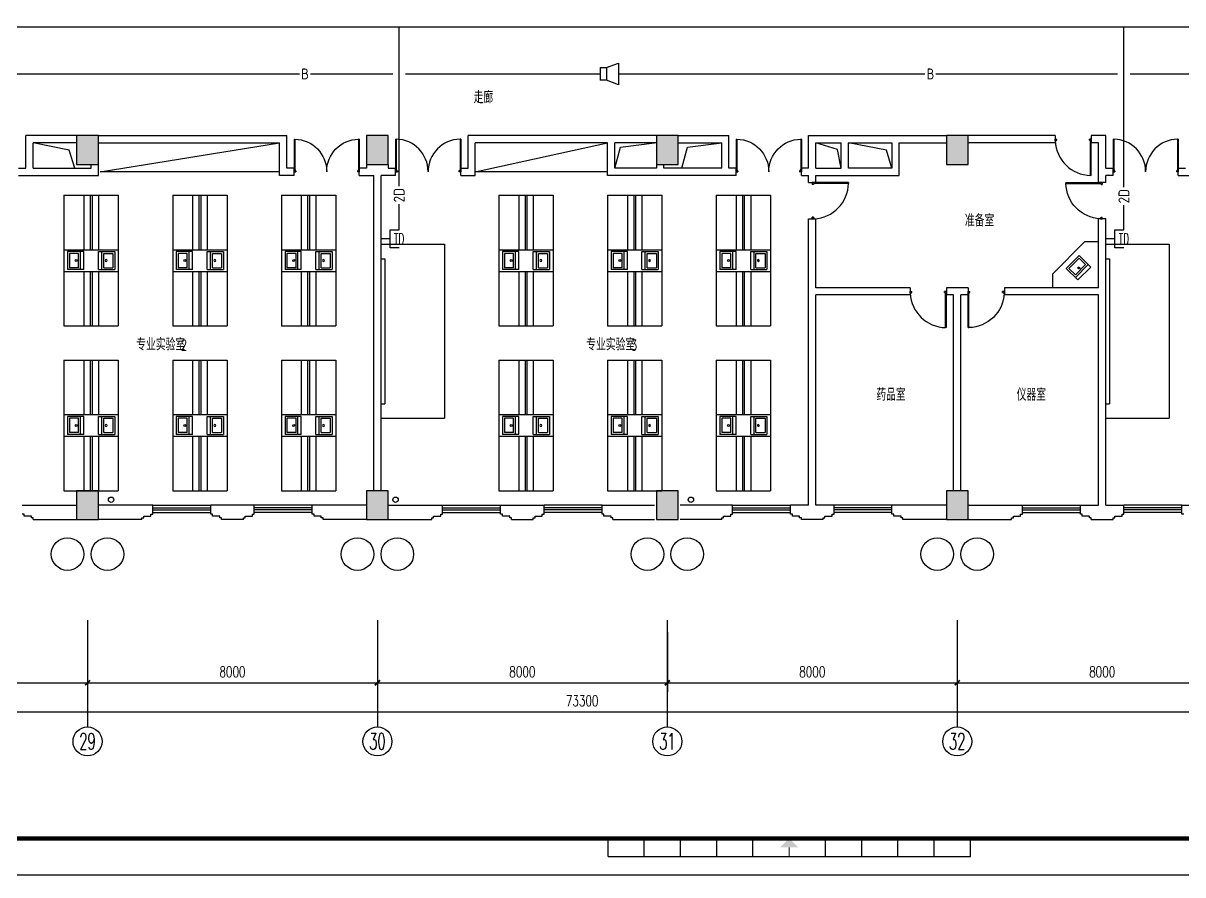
# Model space of a CAD drawing. Extents: x 190999 to 834799, y -200814 to 215286.
# Drawn here: x 586010 to 618010, y -12314 to 11186 of the extents above; entities that cross this region are included whole.
import ezdxf
from ezdxf.enums import TextEntityAlignment as Align

# ---------------------------------------------------------------- set-up
doc = ezdxf.new("R2010")
doc.units = 0
doc.header["$LTSCALE"] = 1000
doc.header["$MEASUREMENT"] = 0
for name, color, linetype in [('00-EQUIP', 3, 'Continuous'), ('00-SIG_TEXT', 7, 'Continuous'), ('00-WIRE-4', 6, 'Continuous'), ('A-墙线', 2, 'Continuous'), ('A-外包装修', 250, 'Continuous'), ('A-外窗', 145, 'Continuous'), ('A-家具', 250, 'Continuous'), ('A-门', 167, 'Continuous'), ('AXIS', 3, 'Continuous'), ('AXIS_TEXT', 7, 'Continuous'), ('COLUMN', 2, 'Continuous'), ('PUB_HATCH', 250, 'Continuous'), ('图框', 189, 'Continuous'), ('房间名称', 7, 'Continuous'), ('桥架', 1, 'Continuous'), ('洞口线', 177, 'Continuous'), ('雨水管', 3, 'Continuous')]:
    doc.layers.add(name, color=color, linetype=linetype)
doc.styles.add('-GBCBIGGBENOR', font='GBENOR.shx', dxfattribs={"bigfont": 'GBCBIG.shx'})
doc.styles.add('_COMPLEX', font='COMPLEX.shx', dxfattribs={"width": 0.5})
doc.styles.add('_TCH_AXIS', font='COMPLEX', dxfattribs={"bigfont": 'GBCBIG'})
doc.styles.add('_TCH_DIM', font='SIMPLEX', dxfattribs={"bigfont": 'GBCBIG'})
doc.styles.add('COMPLEX', font='COMPLEX')
doc.styles.add('DIM_FONT', font='SIMPLEX', dxfattribs={"width": 0.7, "bigfont": 'GBCBIG'})
doc.styles.get("Standard").update_dxf_attribs({"font": 'simhei.ttf'})
doc.styles.add('zz-1', font='arial.ttf', dxfattribs={"width": 0.8})
doc.dimstyles.new('DIMN', dxfattribs={"dimtxt": 300, "dimasz": 100, "dimexe": 250, "dimexo": 300, "dimgap": 150, "dimtad": 1, "dimdec": 0, "dimzin": 0, "dimdsep": 46, "dimtxsty": 'DIM_FONT', "dimblk": 'ARCHTICK', "dimcen": 0.09, "dimclrt": 7, "dimazin": 2, "dimtfac": 1, "dimtdec": 0, "dimtix": 1, "dimtmove": 2, "dimatfit": 3, "dimfxl": 0, "dimtolj": 1, "dimtzin": 0, "dimarcsym": 0})

# ---------------------------------------------------------------- blocks, each defined once
blk = doc.blocks.new('TJAD_TK_A0')
at = {"layer": '图框'}
for p, q in [((1517.5, -436.65), (1517.5, -431.65)), ((1527.5, -436.65), (1527.5, -431.65)), ((1537.5, -436.65), (1537.5, -431.65)), ((1547.5, -436.65), (1547.5, -431.65)), ((1557.5, -436.65), (1557.5, -431.65)), ((1577.5, -436.65), (1577.5, -431.65)), ((1587.5, -436.65), (1587.5, -431.65)), ((1597.5, -436.65), (1597.5, -431.65)), ((1607.5, -436.65), (1607.5, -431.65)), ((1617.5, -436.65), (1617.5, -431.65)), ((1517.5, -436.65), (1617.5, -436.65)), ((973, -441.7), (2162, -441.7))]:
    blk.add_line(p, q, dxfattribs=at)
at = {"layer": '图框', "const_width": 1.2}
blk.add_lwpolyline([(2152, -431.7), (2152, 389.3), (998, 389.3), (998, -431.7)], close=True, dxfattribs=at)
at = {"layer": '图框', "const_width": 0.3}
blk.add_lwpolyline([(1567.5, -434.15), (1567.5, -436.65)], dxfattribs=at)
at = {"layer": '图框'}
blk.add_solid([(1570, -434.15), (1565, -434.15), (1567.5, -431.65)], dxfattribs=at)
blk = doc.blocks.new('m1000')
at = {"layer": 'A-墙线'}
for p, q in [((0, 0), (0, 200)), ((1000, 0), (1000, 200))]:
    blk.add_line(p, q, dxfattribs=at)
at = {"layer": 'A-门'}
for p, q in [((0, 1100), (0, 100)), ((0, 1100), (20, 1100)), ((20, 1100), (20, 150)), ((0, 150), (30, 150)), ((0, 100), (50, 100)), ((30, 150), (30, 130)), ((30, 130), (50, 130)), ((50, 130), (50, 100)), ((950, 130), (950, 100)), ((970, 130), (950, 130)), ((1000, 100), (950, 100)), ((970, 150), (970, 130)), ((1000, 150), (970, 150)), ((1000, 150), (1000, 100))]:
    blk.add_line(p, q, dxfattribs=at)
blk.add_arc((0, 100), 1000, 2.866, 88.854, dxfattribs=at)
blk = doc.blocks.new('m1800')
at = {"layer": 'A-墙线'}
for p, q in [((-900, -100), (-900, 100)), ((900, -100), (900, 100))]:
    blk.add_line(p, q, dxfattribs=at)
at = {"layer": 'A-门'}
for p, q in [((-900, 900), (-900, 0)), ((-900, 900), (-880, 900)), ((-880, 900), (-880, 50)), ((880, 900), (880, 50)), ((900, 900), (880, 900)), ((900, 900), (900, 0)), ((-900, 50), (-870, 50)), ((-900, 0), (-850, 0)), ((-870, 50), (-870, 30)), ((-870, 30), (-850, 30)), ((-850, 30), (-850, 0)), ((850, 30), (850, 0)), ((870, 30), (850, 30)), ((900, 0), (850, 0)), ((870, 50), (870, 30)), ((900, 50), (870, 50))]:
    blk.add_line(p, q, dxfattribs=at)
for centre, start, end in [((-900, 0), 0, 88.7267), ((900, 0), 91.2733, 180)]:
    blk.add_arc(centre, 900, start, end, dxfattribs=at)
blk = doc.blocks.new('_ArchTick')
at = {"const_width": 0.5}
blk.add_lwpolyline([(-0.7, -0.7), (0.7, 0.7)], dxfattribs=at)
blk = doc.blocks.new('*D1096')
at = {"layer": 'AXIS', "color": 0, "lineweight": -2}
for p, q in [((611785, -5614), (611785, -7264)), ((619785, -5614), (619785, -7264)), ((611785, -7014), (619785, -7014))]:
    blk.add_line(p, q, dxfattribs=at)
at = {"layer": 'Defpoints', "color": 0}
for p in [(611785, -5314), (619785, -5314), (619785, -7014)]:
    blk.add_point(p, dxfattribs=at)
at = {"layer": 'AXIS', "color": 0, "lineweight": -2, "xscale": 100, "yscale": 100, "zscale": 100, "rotation": 180}
blk.add_blockref('_ArchTick', (611785, -7014), dxfattribs=at)
at = {"layer": 'AXIS', "color": 0, "lineweight": -2, "xscale": 100, "yscale": 100, "zscale": 100}
blk.add_blockref('_ArchTick', (619785, -7014), dxfattribs=at)
at = {"layer": 'AXIS', "color": 7, "insert": (615785, -6714), "char_height": 300, "attachment_point": 5, "style": 'DIM_FONT'}
blk.add_mtext('\\A1;8000', dxfattribs=at)
blk = doc.blocks.new('*D1097')
at = {"layer": 'AXIS', "color": 0, "lineweight": -2}
for p, q in [((603785, -5614), (603785, -7264)), ((611785, -5614), (611785, -7264)), ((603785, -7014), (611785, -7014))]:
    blk.add_line(p, q, dxfattribs=at)
at = {"layer": 'Defpoints', "color": 0}
for p in [(603785, -5314), (611785, -5314), (611785, -7014)]:
    blk.add_point(p, dxfattribs=at)
at = {"layer": 'AXIS', "color": 0, "lineweight": -2, "xscale": 100, "yscale": 100, "zscale": 100, "rotation": 180}
blk.add_blockref('_ArchTick', (603785, -7014), dxfattribs=at)
at = {"layer": 'AXIS', "color": 0, "lineweight": -2, "xscale": 100, "yscale": 100, "zscale": 100}
blk.add_blockref('_ArchTick', (611785, -7014), dxfattribs=at)
at = {"layer": 'AXIS', "color": 7, "insert": (607785, -6714), "char_height": 300, "attachment_point": 5, "style": 'DIM_FONT'}
blk.add_mtext('\\A1;8000', dxfattribs=at)
blk = doc.blocks.new('*D1098')
at = {"layer": 'AXIS', "color": 0, "lineweight": -2}
for p, q in [((595785, -5614), (595785, -7264)), ((603785, -5614), (603785, -7264)), ((595785, -7014), (603785, -7014))]:
    blk.add_line(p, q, dxfattribs=at)
at = {"layer": 'Defpoints', "color": 0}
for p in [(595785, -5314), (603785, -5314), (603785, -7014)]:
    blk.add_point(p, dxfattribs=at)
at = {"layer": 'AXIS', "color": 0, "lineweight": -2, "xscale": 100, "yscale": 100, "zscale": 100, "rotation": 180}
blk.add_blockref('_ArchTick', (595785, -7014), dxfattribs=at)
at = {"layer": 'AXIS', "color": 0, "lineweight": -2, "xscale": 100, "yscale": 100, "zscale": 100}
blk.add_blockref('_ArchTick', (603785, -7014), dxfattribs=at)
at = {"layer": 'AXIS', "color": 7, "insert": (599785, -6714), "char_height": 300, "attachment_point": 5, "style": 'DIM_FONT'}
blk.add_mtext('\\A1;8000', dxfattribs=at)
blk = doc.blocks.new('*D1099')
at = {"layer": 'AXIS', "color": 0, "lineweight": -2}
for p, q in [((587785, -5614), (587785, -7264)), ((595785, -5614), (595785, -7264)), ((587785, -7014), (595785, -7014))]:
    blk.add_line(p, q, dxfattribs=at)
at = {"layer": 'Defpoints', "color": 0}
for p in [(587785, -5314), (595785, -5314), (595785, -7014)]:
    blk.add_point(p, dxfattribs=at)
at = {"layer": 'AXIS', "color": 0, "lineweight": -2, "xscale": 100, "yscale": 100, "zscale": 100, "rotation": 180}
blk.add_blockref('_ArchTick', (587785, -7014), dxfattribs=at)
at = {"layer": 'AXIS', "color": 0, "lineweight": -2, "xscale": 100, "yscale": 100, "zscale": 100}
blk.add_blockref('_ArchTick', (595785, -7014), dxfattribs=at)
at = {"layer": 'AXIS', "color": 7, "insert": (591785, -6714), "char_height": 300, "attachment_point": 5, "style": 'DIM_FONT'}
blk.add_mtext('\\A1;8000', dxfattribs=at)
blk = doc.blocks.new('*D1100')
at = {"layer": 'AXIS', "color": 0, "lineweight": -2}
for p, q in [((579785, -5614), (579785, -7264)), ((587785, -5614), (587785, -7264)), ((579785, -7014), (587785, -7014))]:
    blk.add_line(p, q, dxfattribs=at)
at = {"layer": 'Defpoints', "color": 0}
for p in [(579785, -5314), (587785, -5314), (587785, -7014)]:
    blk.add_point(p, dxfattribs=at)
at = {"layer": 'AXIS', "color": 0, "lineweight": -2, "xscale": 100, "yscale": 100, "zscale": 100, "rotation": 180}
blk.add_blockref('_ArchTick', (579785, -7014), dxfattribs=at)
at = {"layer": 'AXIS', "color": 0, "lineweight": -2, "xscale": 100, "yscale": 100, "zscale": 100}
blk.add_blockref('_ArchTick', (587785, -7014), dxfattribs=at)
at = {"layer": 'AXIS', "color": 7, "insert": (583785, -6714), "char_height": 300, "attachment_point": 5, "style": 'DIM_FONT'}
blk.add_mtext('\\A1;8000', dxfattribs=at)
blk = doc.blocks.new('*D1104')
at = {"layer": 'AXIS', "color": 0, "lineweight": -2}
for p, q in [((564785, -5614), (564785, -8064)), ((638085, -5614), (638085, -8064)), ((564785, -7814), (638085, -7814))]:
    blk.add_line(p, q, dxfattribs=at)
at = {"layer": 'Defpoints', "color": 0}
for p in [(564785, -5314), (638085, -5314), (638085, -7814)]:
    blk.add_point(p, dxfattribs=at)
at = {"layer": 'AXIS', "color": 0, "lineweight": -2, "xscale": 100, "yscale": 100, "zscale": 100, "rotation": 180}
blk.add_blockref('_ArchTick', (564785, -7814), dxfattribs=at)
at = {"layer": 'AXIS', "color": 0, "lineweight": -2, "xscale": 100, "yscale": 100, "zscale": 100}
blk.add_blockref('_ArchTick', (638085, -7814), dxfattribs=at)
at = {"layer": 'AXIS', "color": 7, "insert": (601435, -7514), "char_height": 300, "attachment_point": 5, "style": 'DIM_FONT'}
blk.add_mtext('\\A1;73300', dxfattribs=at)
blk = doc.blocks.new('_AXISO')
blk.add_circle((0, 0), 0.5)
at = {"layer": 'AXIS_TEXT', "style": 'COMPLEX', "width": 1.041667}
blk.add_attdef('A', text='', height=0.56, dxfattribs=at).set_placement((-0.25, -0.28), (0.25, -0.28), align=Align.FIT)
blk = doc.blocks.new('$plan$00001609')
at = {"linetype": 'Continuous'}
for p, q in [((0, -251), (0, 251)), ((0, 251), (450, 251)), ((93, -251), (93, 251)), ((146, -199), (146, 199)), ((146, 199), (397, 199)), ((397, 199), (397, -199)), ((450, 251), (450, -251)), ((0, -251), (450, -251)), ((146, -199), (397, -199))]:
    blk.add_line(p, q, dxfattribs=at)
blk.add_line((238, 2), (238, 0))
blk.add_arc((212, 0), 26, 4.716, 0, dxfattribs=at)
at = {"style": 'zz-1'}
for tag in ['YSIZE', 'XSIZE']:
    blk.add_attdef(tag, (0, 0), '', height=0.5, dxfattribs=at)
blk = doc.blocks.new('_LINKPT1')
at = {"color": 0}
blk.add_line((0, 0), (0, 0), dxfattribs=at)
blk = doc.blocks.new('IO37IMB6')
for p, q in [((-0.5, 0.499), (-0.5, 0.999)), ((0.5, 0.999), (0.5, 0.499)), ((0.5, 0.499), (-0.5, 0.499)), ((0, 0.5), (0, 0))]:
    blk.add_line(p, q)
at = {"xscale": 0.002, "yscale": 0.002, "zscale": 0.002}
for p in [(0, 1.384), (-0.5, 0.499), (0, 0), (0.5, 0.499)]:
    blk.add_blockref('_LINKPT1', p, dxfattribs=at)
at = {"style": '_COMPLEX', "width": 0.6, "flags": 8}
blk.add_attdef('$TEXT$', text='', height=0.6, dxfattribs=at).set_placement((0, 1), align=Align.MIDDLE_CENTER)
at = {"flags": 9}
blk.add_attdef('A', (0, 0), '', height=0.00002, dxfattribs=at)
blk = doc.blocks.new('OS28WV87')
for p, q in [((0, 0.35), (0, -0.35)), ((0, 0.35), (0.35, 0.35)), ((0.35, 0.35), (1, 0.6)), ((0.35, 0.35), (0.35, -0.35)), ((1, 0.6), (1, -0.6)), ((0.35, -0.35), (0, -0.35)), ((1, -0.6), (0.35, -0.35))]:
    blk.add_line(p, q)
at = {"xscale": 0.002, "yscale": 0.002, "zscale": 0.002}
for p in [(0, 0), (0.175, 0.35), (1, 0), (0.175, -0.35)]:
    blk.add_blockref('_LINKPT1', p, dxfattribs=at)
at = {"flags": 9}
blk.add_attdef('A', (0, 0), '', height=0.00002, dxfattribs=at)

msp = doc.modelspace()

# ---------------------------------------------------------------- hatches: boundary and pattern name
at = {"layer": 'PUB_HATCH'}
for points in [[(587484.6, 7286.5), (588084.6, 7286.5), (588084.6, 8086.5), (587484.6, 8086.5)], [(595484.6, 7286.5), (596084.6, 7286.5), (596084.6, 8086.5), (595484.6, 8086.5)], [(603484.6, 7286.5), (604084.6, 7286.5), (604084.6, 8086.5), (603484.6, 8086.5)], [(611484.6, 7286.5), (612084.6, 7286.5), (612084.6, 8086.5), (611484.6, 8086.5)], [(587484.6, -2513.5), (588084.6, -2513.5), (588084.6, -1713.5), (587484.6, -1713.5)], [(595484.6, -2513.5), (596084.6, -2513.5), (596084.6, -1713.5), (595484.6, -1713.5)], [(603484.6, -2513.5), (604084.6, -2513.5), (604084.6, -1713.5), (603484.6, -1713.5)], [(611484.6, -2513.5), (612084.6, -2513.5), (612084.6, -1713.5), (611484.6, -1713.5)]]:
    msp.add_hatch(color=256, dxfattribs=at).paths.add_polyline_path(points)

# ---------------------------------------------------------------- linework, layer by layer
at = {"layer": '00-WIRE-4'}
for p, q in [((596384.1, 6691.8), (596384.1, 11086.5)), ((616384.1, 6662.8), (616384.1, 11086.5)), ((585134.6, 9786.5), (593635.5, 9786.5)), ((593940.5, 9786.5), (596209.1, 9786.5)), ((596559.1, 9786.5), (601934.6, 9786.5)), ((602434.6, 9786.5), (610893.7, 9786.5)), ((611198.7, 9786.5), (616209.1, 9786.5)), ((616559.1, 9786.5), (619234.6, 9786.5)), ((596384.1, 5486.5), (596384.1, 6191.2)), ((616384.1, 5486.5), (616384.1, 6162.2))]:
    msp.add_line(p, q, dxfattribs=at)
at = {"layer": 'A-墙线'}
for p, q in [((586084.6, 7186.5), (586084.6, 8086.5)), ((587484.6, 8086.5), (586084.6, 8086.5)), ((588084.6, 8086.5), (593284.6, 8086.5)), ((593284.6, 7186.5), (593284.6, 8086.5)), ((603484.6, 8086.5), (598284.6, 8086.5)), ((598284.6, 7186.5), (598284.6, 8086.5)), ((604084.6, 8086.5), (605484.6, 8086.5)), ((605484.6, 7186.5), (605484.6, 8086.5)), ((607684.6, 7186.5), (607684.6, 8086.5)), ((607684.6, 8086.5), (611484.6, 8086.5)), ((614484.6, 8086.5), (612084.6, 8086.5)), ((615884.6, 8086.5), (615484.6, 8086.5)), ((615884.6, 7186.5), (615884.6, 8086.5)), ((586284.6, 7186.5), (586284.6, 7886.5)), ((587484.6, 7886.5), (586284.6, 7886.5)), ((588084.6, 7886.5), (593084.6, 7886.5)), ((593084.6, 6986.5), (593084.6, 7886.5)), ((602134.6, 7886.5), (598484.6, 7886.5)), ((598484.6, 6986.5), (598484.6, 7886.5)), ((603484.6, 7886.5), (602334.6, 7886.5)), ((604084.6, 7886.5), (605284.6, 7886.5)), ((605284.6, 7186.5), (605284.6, 7886.5)), ((607884.6, 7186.5), (607884.6, 7886.5)), ((607884.6, 7886.5), (608584.6, 7886.5)), ((608784.6, 7886.5), (609984.6, 7886.5)), ((610184.6, 7886.5), (611484.6, 7886.5)), ((614484.6, 7886.5), (612084.6, 7886.5)), ((615684.6, 7886.5), (615484.6, 7886.5)), ((615684.6, 6786.5), (615684.6, 7886.5)), ((585884.6, 7186.5), (586084.6, 7186.5)), ((586284.6, 7186.5), (587884.6, 7186.5)), ((587884.6, 7186.5), (587884.6, 7286.5)), ((588084.6, 6986.5), (588084.6, 7286.5)), ((593484.6, 7186.5), (593284.6, 7186.5)), ((595484.6, 7186.5), (595284.6, 7186.5)), ((595484.6, 7286.5), (595484.6, 7186.5)), ((596084.6, 7286.5), (596084.6, 7186.5)), ((596084.6, 7186.5), (596284.6, 7186.5)), ((598084.6, 7186.5), (598284.6, 7186.5)), ((603684.6, 7186.5), (603684.6, 7286.5)), ((605284.6, 7186.5), (603684.6, 7186.5)), ((605684.6, 7186.5), (605484.6, 7186.5)), ((607684.6, 7186.5), (607484.6, 7186.5)), ((615884.6, 7186.5), (616084.6, 7186.5)), ((617884.6, 7186.5), (618084.6, 7186.5)), ((585884.6, 6986.5), (588084.6, 6986.5)), ((593484.6, 6986.5), (593084.6, 6986.5)), ((595284.6, 6986.5), (595684.6, 6986.5)), ((595684.6, -1713.5), (595684.6, 6986.5)), ((595884.6, -1713.5), (595884.6, 6986.5)), ((596284.6, 6986.5), (595884.6, 6986.5)), ((598084.6, 6986.5), (598484.6, 6986.5)), ((607484.6, 6986.5), (607684.6, 6986.5)), ((607684.6, 6786.5), (607684.6, 6986.5)), ((607884.6, 6786.5), (607884.6, 6986.5)), ((615884.6, 6786.5), (615884.6, 6986.5)), ((616084.6, 6986.5), (615884.6, 6986.5)), ((607684.6, -2113.5), (607684.6, 5786.5)), ((607884.6, 3886.5), (607884.6, 5786.5)), ((615684.6, 3886.5), (615684.6, 5786.5)), ((615884.6, -2113.5), (615884.6, 5786.5)), ((610484.6, 3886.5), (607884.6, 3886.5)), ((612084.6, 3886.5), (611484.6, 3886.5)), ((615684.6, 3886.5), (613084.6, 3886.5)), ((607884.6, -2113.5), (607884.6, 3686.5)), ((610484.6, 3686.5), (607884.6, 3686.5)), ((611684.6, 3686.5), (611484.6, 3686.5)), ((611684.6, -1713.5), (611684.6, 3686.5)), ((612084.6, 3686.5), (611884.6, 3686.5)), ((611884.6, -1713.5), (611884.6, 3686.5)), ((615684.6, 3686.5), (613084.6, 3686.5)), ((615684.6, -2113.5), (615684.6, 3686.5)), ((585984.6, -2113.5), (587484.6, -2113.5)), ((589584.6, -2113.5), (588084.6, -2113.5)), ((589584.6, -2363.5), (589584.6, -2113.5)), ((592384.6, -2113.5), (591184.6, -2113.5)), ((591184.6, -2363.5), (591184.6, -2113.5)), ((592384.6, -2363.5), (592384.6, -2113.5)), ((595484.6, -2113.5), (593984.6, -2113.5)), ((593984.6, -2363.5), (593984.6, -2113.5)), ((596084.6, -2113.5), (597584.6, -2113.5)), ((597584.6, -2363.5), (597584.6, -2113.5)), ((599184.6, -2113.5), (600384.6, -2113.5)), ((599184.6, -2363.5), (599184.6, -2113.5)), ((600384.6, -2363.5), (600384.6, -2113.5)), ((601984.6, -2113.5), (603434.6, -2113.5)), ((601984.6, -2363.5), (601984.6, -2113.5)), ((605584.6, -2113.5), (604134.6, -2113.5)), ((605584.6, -2363.5), (605584.6, -2113.5)), ((607684.6, -2113.5), (607184.6, -2113.5)), ((607184.6, -2363.5), (607184.6, -2113.5)), ((608384.6, -2113.5), (607884.6, -2113.5)), ((608384.6, -2363.5), (608384.6, -2113.5)), ((611484.6, -2113.5), (609984.6, -2113.5)), ((609984.6, -2363.5), (609984.6, -2113.5)), ((612084.6, -2113.5), (613584.6, -2113.5)), ((613584.6, -2363.5), (613584.6, -2113.5)), ((615184.6, -2113.5), (615684.6, -2113.5)), ((615184.6, -2363.5), (615184.6, -2113.5)), ((615884.6, -2113.5), (616384.6, -2113.5)), ((616384.6, -2363.5), (616384.6, -2113.5)), ((617984.6, -2113.5), (619484.6, -2113.5)), ((617984.6, -2363.5), (617984.6, -2113.5)), ((586034.6, -2363.5), (585984.6, -2363.5)), ((586034.6, -2413.5), (586034.6, -2363.5)), ((586234.6, -2413.5), (586034.6, -2413.5)), ((586234.6, -2463.5), (586234.6, -2413.5)), ((586284.6, -2463.5), (586234.6, -2463.5)), ((586284.6, -2513.5), (586284.6, -2463.5)), ((586284.6, -2513.5), (587484.6, -2513.5)), ((589284.6, -2513.5), (588084.6, -2513.5)), ((589284.6, -2513.5), (589284.6, -2463.5)), ((589284.6, -2463.5), (589334.6, -2463.5)), ((589334.6, -2463.5), (589334.6, -2413.5)), ((589334.6, -2413.5), (589534.6, -2413.5)), ((589534.6, -2363.5), (589584.6, -2363.5)), ((589534.6, -2413.5), (589534.6, -2363.5)), ((591234.6, -2363.5), (591184.6, -2363.5)), ((591234.6, -2413.5), (591234.6, -2363.5)), ((591434.6, -2413.5), (591234.6, -2413.5)), ((591434.6, -2463.5), (591434.6, -2413.5)), ((591484.6, -2463.5), (591434.6, -2463.5)), ((591484.6, -2513.5), (591484.6, -2463.5)), ((592084.6, -2513.5), (591484.6, -2513.5)), ((592084.6, -2513.5), (592084.6, -2463.5)), ((592084.6, -2463.5), (592134.6, -2463.5)), ((592134.6, -2463.5), (592134.6, -2413.5)), ((592134.6, -2413.5), (592334.6, -2413.5)), ((592334.6, -2363.5), (592384.6, -2363.5)), ((592334.6, -2413.5), (592334.6, -2363.5)), ((594034.6, -2363.5), (593984.6, -2363.5)), ((594034.6, -2413.5), (594034.6, -2363.5)), ((594234.6, -2413.5), (594034.6, -2413.5)), ((594234.6, -2463.5), (594234.6, -2413.5)), ((594284.6, -2463.5), (594234.6, -2463.5)), ((594284.6, -2513.5), (594284.6, -2463.5)), ((595484.6, -2513.5), (594284.6, -2513.5)), ((596084.6, -2513.5), (597284.6, -2513.5)), ((597284.6, -2513.5), (597284.6, -2463.5)), ((597284.6, -2463.5), (597334.6, -2463.5)), ((597334.6, -2463.5), (597334.6, -2413.5)), ((597334.6, -2413.5), (597534.6, -2413.5)), ((597534.6, -2363.5), (597584.6, -2363.5)), ((597534.6, -2413.5), (597534.6, -2363.5)), ((599234.6, -2363.5), (599184.6, -2363.5)), ((599234.6, -2413.5), (599234.6, -2363.5)), ((599434.6, -2413.5), (599234.6, -2413.5)), ((599434.6, -2463.5), (599434.6, -2413.5)), ((599484.6, -2463.5), (599434.6, -2463.5)), ((599484.6, -2513.5), (599484.6, -2463.5)), ((599484.6, -2513.5), (600084.6, -2513.5)), ((600084.6, -2513.5), (600084.6, -2463.5)), ((600084.6, -2463.5), (600134.6, -2463.5)), ((600134.6, -2463.5), (600134.6, -2413.5)), ((600134.6, -2413.5), (600334.6, -2413.5)), ((600334.6, -2363.5), (600384.6, -2363.5)), ((600334.6, -2413.5), (600334.6, -2363.5)), ((602034.6, -2363.5), (601984.6, -2363.5)), ((602034.6, -2413.5), (602034.6, -2363.5)), ((602234.6, -2413.5), (602034.6, -2413.5)), ((602234.6, -2463.5), (602234.6, -2413.5)), ((602284.6, -2463.5), (602234.6, -2463.5)), ((602284.6, -2513.5), (602284.6, -2463.5)), ((602284.6, -2513.5), (603434.6, -2513.5)), ((605284.6, -2513.5), (604134.6, -2513.5)), ((605284.6, -2513.5), (605284.6, -2463.5)), ((605284.6, -2463.5), (605334.6, -2463.5)), ((605334.6, -2463.5), (605334.6, -2413.5)), ((605334.6, -2413.5), (605534.6, -2413.5)), ((605534.6, -2363.5), (605584.6, -2363.5)), ((605534.6, -2413.5), (605534.6, -2363.5)), ((607234.6, -2363.5), (607184.6, -2363.5)), ((607234.6, -2413.5), (607234.6, -2363.5)), ((607434.6, -2413.5), (607234.6, -2413.5)), ((607434.6, -2463.5), (607434.6, -2413.5)), ((607484.6, -2463.5), (607434.6, -2463.5)), ((607484.6, -2513.5), (607484.6, -2463.5)), ((608084.6, -2513.5), (607484.6, -2513.5)), ((608084.6, -2513.5), (608084.6, -2463.5)), ((608084.6, -2463.5), (608134.6, -2463.5)), ((608134.6, -2463.5), (608134.6, -2413.5)), ((608134.6, -2413.5), (608334.6, -2413.5)), ((608334.6, -2363.5), (608384.6, -2363.5)), ((608334.6, -2413.5), (608334.6, -2363.5)), ((610034.6, -2363.5), (609984.6, -2363.5)), ((610034.6, -2413.5), (610034.6, -2363.5)), ((610234.6, -2413.5), (610034.6, -2413.5)), ((610234.6, -2463.5), (610234.6, -2413.5)), ((610284.6, -2463.5), (610234.6, -2463.5)), ((610284.6, -2513.5), (610284.6, -2463.5)), ((611484.6, -2513.5), (610284.6, -2513.5)), ((612084.6, -2513.5), (613284.6, -2513.5)), ((613284.6, -2513.5), (613284.6, -2463.5)), ((613284.6, -2463.5), (613334.6, -2463.5)), ((613334.6, -2463.5), (613334.6, -2413.5)), ((613334.6, -2413.5), (613534.6, -2413.5)), ((613534.6, -2363.5), (613584.6, -2363.5)), ((613534.6, -2413.5), (613534.6, -2363.5)), ((615234.6, -2363.5), (615184.6, -2363.5)), ((615234.6, -2413.5), (615234.6, -2363.5)), ((615434.6, -2413.5), (615234.6, -2413.5)), ((615434.6, -2463.5), (615434.6, -2413.5)), ((615484.6, -2463.5), (615434.6, -2463.5)), ((615484.6, -2513.5), (615484.6, -2463.5)), ((615484.6, -2513.5), (616084.6, -2513.5)), ((616084.6, -2513.5), (616084.6, -2463.5)), ((616084.6, -2463.5), (616134.6, -2463.5)), ((616134.6, -2463.5), (616134.6, -2413.5)), ((616134.6, -2413.5), (616334.6, -2413.5)), ((616334.6, -2363.5), (616384.6, -2363.5)), ((616334.6, -2413.5), (616334.6, -2363.5)), ((618034.6, -2363.5), (617984.6, -2363.5))]:
    msp.add_line(p, q, dxfattribs=at)
for points in [[(605684.6, 6986.5), (602134.6, 6986.5), (602134.6, 7886.5)], [(603484.6, 7286.5), (603484.6, 7186.5), (602334.6, 7186.5), (602334.6, 7886.5)], [(607884.6, 7186.5), (608584.6, 7186.5), (608584.6, 7886.5)], [(607884.6, 6986.5), (610184.6, 6986.5), (610184.6, 7886.5)], [(609984.6, 7886.5), (609984.6, 7186.5), (608784.6, 7186.5), (608784.6, 7886.5)], [(617884.6, 6986.5), (621934.6, 6986.5), (621934.6, 7886.5)]]:
    msp.add_lwpolyline(points, dxfattribs=at)
at = {"layer": 'A-外包装修'}
for centre in [(587234.6, -3463.5), (588334.6, -3463.5), (595234.6, -3463.5), (596334.6, -3463.5), (603234.6, -3463.5), (604334.6, -3463.5), (611234.6, -3463.5), (612334.6, -3463.5)]:
    msp.add_circle(centre, 450, dxfattribs=at)
at = {"layer": 'A-外窗'}
for p, q in [((589584.6, -2113.5), (591184.6, -2113.5)), ((589584.6, -2183.5), (591184.6, -2183.5)), ((593984.6, -2113.5), (592384.6, -2113.5)), ((593984.6, -2183.5), (592384.6, -2183.5)), ((597584.6, -2113.5), (599184.6, -2113.5)), ((597584.6, -2183.5), (599184.6, -2183.5)), ((601984.6, -2113.5), (600384.6, -2113.5)), ((601984.6, -2183.5), (600384.6, -2183.5)), ((605584.6, -2113.5), (607184.6, -2113.5)), ((605584.6, -2183.5), (607184.6, -2183.5)), ((609984.6, -2113.5), (608384.6, -2113.5)), ((609984.6, -2183.5), (608384.6, -2183.5)), ((613584.6, -2113.5), (615184.6, -2113.5)), ((613584.6, -2183.5), (615184.6, -2183.5)), ((617984.6, -2113.5), (616384.6, -2113.5)), ((617984.6, -2183.5), (616384.6, -2183.5)), ((589584.6, -2243.5), (591184.6, -2243.5)), ((589584.6, -2313.5), (591184.6, -2313.5)), ((593984.6, -2243.5), (592384.6, -2243.5)), ((593984.6, -2313.5), (592384.6, -2313.5)), ((597584.6, -2243.5), (599184.6, -2243.5)), ((597584.6, -2313.5), (599184.6, -2313.5)), ((601984.6, -2243.5), (600384.6, -2243.5)), ((601984.6, -2313.5), (600384.6, -2313.5)), ((605584.6, -2243.5), (607184.6, -2243.5)), ((605584.6, -2313.5), (607184.6, -2313.5)), ((609984.6, -2243.5), (608384.6, -2243.5)), ((609984.6, -2313.5), (608384.6, -2313.5)), ((613584.6, -2243.5), (615184.6, -2243.5)), ((613584.6, -2313.5), (615184.6, -2313.5)), ((617984.6, -2243.5), (616384.6, -2243.5)), ((617984.6, -2313.5), (616384.6, -2313.5))]:
    msp.add_line(p, q, dxfattribs=at)
at = {"layer": 'A-家具'}
for p, q in [((588134.6, 7086.5), (593084.6, 7886.5)), ((598484.6, 7086.5), (602134.6, 7886.5)), ((593084.6, 7086.5), (588134.6, 7086.5)), ((602134.6, 7086.5), (598484.6, 7086.5)), ((587134.6, 6436.5), (587134.6, 2836.5)), ((587134.6, 6436.5), (588634.6, 6436.5)), ((587684.6, 6436.5), (587684.6, 4936.5)), ((587859.6, 6436.5), (587859.6, 4936.5)), ((587909.6, 6436.5), (587909.6, 4936.5)), ((588084.6, 6436.5), (588084.6, 4936.5)), ((588634.6, 6436.5), (588634.6, 2836.5)), ((590134.6, 6436.5), (590134.6, 2836.5)), ((590134.6, 6436.5), (591634.6, 6436.5)), ((590684.6, 6436.5), (590684.6, 4936.5)), ((590859.6, 6436.5), (590859.6, 4936.5)), ((590909.6, 6436.5), (590909.6, 4936.5)), ((591084.6, 6436.5), (591084.6, 4936.5)), ((591634.6, 6436.5), (591634.6, 2836.5)), ((593134.6, 6436.5), (593134.6, 2836.5)), ((593134.6, 6436.5), (594634.6, 6436.5)), ((593684.6, 6436.5), (593684.6, 4936.5)), ((593859.6, 6436.5), (593859.6, 4936.5)), ((593909.6, 6436.5), (593909.6, 4936.5)), ((594084.6, 6436.5), (594084.6, 4936.5)), ((594634.6, 6436.5), (594634.6, 2836.5)), ((599134.6, 6436.5), (599134.6, 2836.5)), ((599134.6, 6436.5), (600634.6, 6436.5)), ((599684.6, 6436.5), (599684.6, 4936.5)), ((599859.6, 6436.5), (599859.6, 4936.5)), ((599909.6, 6436.5), (599909.6, 4936.5)), ((600084.6, 6436.5), (600084.6, 4936.5)), ((600634.6, 6436.5), (600634.6, 2836.5)), ((602134.6, 6436.5), (602134.6, 2836.5)), ((602134.6, 6436.5), (603634.6, 6436.5)), ((602684.6, 6436.5), (602684.6, 4936.5)), ((602859.6, 6436.5), (602859.6, 4936.5)), ((602909.6, 6436.5), (602909.6, 4936.5)), ((603084.6, 6436.5), (603084.6, 4936.5)), ((603634.6, 6436.5), (603634.6, 2836.5)), ((605134.6, 6436.5), (605134.6, 2836.5)), ((605134.6, 6436.5), (606634.6, 6436.5)), ((605684.6, 6436.5), (605684.6, 4936.5)), ((605859.6, 6436.5), (605859.6, 4936.5)), ((605909.6, 6436.5), (605909.6, 4936.5)), ((606084.6, 6436.5), (606084.6, 4936.5)), ((606634.6, 6436.5), (606634.6, 2836.5)), ((614409.6, 4261.5), (615309.6, 5161.5)), ((615309.6, 5161.5), (615684.6, 5161.5)), ((587134.6, 4936.5), (588634.6, 4936.5)), ((590134.6, 4936.5), (591634.6, 4936.5)), ((593134.6, 4936.5), (594634.6, 4936.5)), ((595884.6, 5086.5), (597634.6, 5086.5)), ((597634.6, 5086.5), (597634.6, 286.5)), ((599134.6, 4936.5), (600634.6, 4936.5)), ((602134.6, 4936.5), (603634.6, 4936.5)), ((605134.6, 4936.5), (606634.6, 4936.5)), ((615884.6, 5086.5), (617634.6, 5086.5)), ((617634.6, 5086.5), (617634.6, 286.5)), ((595884.6, 4686.5), (595984.6, 4686.5)), ((595984.6, 4686.5), (595984.6, 686.5)), ((615884.6, 4686.5), (615984.6, 4686.5)), ((615984.6, 4686.5), (615984.6, 686.5)), ((587134.6, 4336.5), (588634.6, 4336.5)), ((587684.6, 4336.5), (587684.6, 2836.5)), ((587859.6, 4336.5), (587859.6, 2836.5)), ((587909.6, 4336.5), (587909.6, 2836.5)), ((588084.6, 4336.5), (588084.6, 2836.5)), ((590134.6, 4336.5), (591634.6, 4336.5)), ((590684.6, 4336.5), (590684.6, 2836.5)), ((590859.6, 4336.5), (590859.6, 2836.5)), ((590909.6, 4336.5), (590909.6, 2836.5)), ((591084.6, 4336.5), (591084.6, 2836.5)), ((593134.6, 4336.5), (594634.6, 4336.5)), ((593684.6, 4336.5), (593684.6, 2836.5)), ((593859.6, 4336.5), (593859.6, 2836.5)), ((593909.6, 4336.5), (593909.6, 2836.5)), ((594084.6, 4336.5), (594084.6, 2836.5)), ((599134.6, 4336.5), (600634.6, 4336.5)), ((599684.6, 4336.5), (599684.6, 2836.5)), ((599859.6, 4336.5), (599859.6, 2836.5)), ((599909.6, 4336.5), (599909.6, 2836.5)), ((600084.6, 4336.5), (600084.6, 2836.5)), ((602134.6, 4336.5), (603634.6, 4336.5)), ((602684.6, 4336.5), (602684.6, 2836.5)), ((602859.6, 4336.5), (602859.6, 2836.5)), ((602909.6, 4336.5), (602909.6, 2836.5)), ((603084.6, 4336.5), (603084.6, 2836.5)), ((605134.6, 4336.5), (606634.6, 4336.5)), ((605684.6, 4336.5), (605684.6, 2836.5)), ((605859.6, 4336.5), (605859.6, 2836.5)), ((605909.6, 4336.5), (605909.6, 2836.5)), ((606084.6, 4336.5), (606084.6, 2836.5)), ((614409.6, 4261.5), (614409.6, 3886.5)), ((587134.6, 2836.5), (588634.6, 2836.5)), ((590134.6, 2836.5), (591634.6, 2836.5)), ((593134.6, 2836.5), (594634.6, 2836.5)), ((599134.6, 2836.5), (600634.6, 2836.5)), ((602134.6, 2836.5), (603634.6, 2836.5)), ((605134.6, 2836.5), (606634.6, 2836.5)), ((587134.6, 1886.5), (587134.6, -1713.5)), ((587134.6, 1886.5), (588634.6, 1886.5)), ((587684.6, 1886.5), (587684.6, 386.5)), ((587859.6, 1886.5), (587859.6, 386.5)), ((587909.6, 1886.5), (587909.6, 386.5)), ((588084.6, 1886.5), (588084.6, 386.5)), ((588634.6, 1886.5), (588634.6, -1713.5)), ((590134.6, 1886.5), (590134.6, -1713.5)), ((590134.6, 1886.5), (591634.6, 1886.5)), ((590684.6, 1886.5), (590684.6, 386.5)), ((590859.6, 1886.5), (590859.6, 386.5)), ((590909.6, 1886.5), (590909.6, 386.5)), ((591084.6, 1886.5), (591084.6, 386.5)), ((591634.6, 1886.5), (591634.6, -1713.5)), ((593134.6, 1886.5), (593134.6, -1713.5)), ((593134.6, 1886.5), (594634.6, 1886.5)), ((593684.6, 1886.5), (593684.6, 386.5)), ((593859.6, 1886.5), (593859.6, 386.5)), ((593909.6, 1886.5), (593909.6, 386.5)), ((594084.6, 1886.5), (594084.6, 386.5)), ((594634.6, 1886.5), (594634.6, -1713.5)), ((599134.6, 1886.5), (599134.6, -1713.5)), ((599134.6, 1886.5), (600634.6, 1886.5)), ((599684.6, 1886.5), (599684.6, 386.5)), ((599859.6, 1886.5), (599859.6, 386.5)), ((599909.6, 1886.5), (599909.6, 386.5)), ((600084.6, 1886.5), (600084.6, 386.5)), ((600634.6, 1886.5), (600634.6, -1713.5)), ((602134.6, 1886.5), (602134.6, -1713.5)), ((602134.6, 1886.5), (603634.6, 1886.5)), ((602684.6, 1886.5), (602684.6, 386.5)), ((602859.6, 1886.5), (602859.6, 386.5)), ((602909.6, 1886.5), (602909.6, 386.5)), ((603084.6, 1886.5), (603084.6, 386.5)), ((603634.6, 1886.5), (603634.6, -1713.5)), ((605134.6, 1886.5), (605134.6, -1713.5)), ((605134.6, 1886.5), (606634.6, 1886.5)), ((605684.6, 1886.5), (605684.6, 386.5)), ((605859.6, 1886.5), (605859.6, 386.5)), ((605909.6, 1886.5), (605909.6, 386.5)), ((606084.6, 1886.5), (606084.6, 386.5)), ((606634.6, 1886.5), (606634.6, -1713.5)), ((595884.6, 686.5), (595984.6, 686.5)), ((615884.6, 686.5), (615984.6, 686.5)), ((587134.6, 386.5), (588634.6, 386.5)), ((590134.6, 386.5), (591634.6, 386.5)), ((593134.6, 386.5), (594634.6, 386.5)), ((599134.6, 386.5), (600634.6, 386.5)), ((602134.6, 386.5), (603634.6, 386.5)), ((605134.6, 386.5), (606634.6, 386.5)), ((595884.6, 286.5), (597634.6, 286.5)), ((615884.6, 286.5), (617634.6, 286.5)), ((587134.6, -213.5), (588634.6, -213.5)), ((587684.6, -213.5), (587684.6, -1713.5)), ((587859.6, -213.5), (587859.6, -1713.5)), ((587909.6, -213.5), (587909.6, -1713.5)), ((588084.6, -213.5), (588084.6, -1713.5)), ((590134.6, -213.5), (591634.6, -213.5)), ((590684.6, -213.5), (590684.6, -1713.5)), ((590859.6, -213.5), (590859.6, -1713.5)), ((590909.6, -213.5), (590909.6, -1713.5)), ((591084.6, -213.5), (591084.6, -1713.5)), ((593134.6, -213.5), (594634.6, -213.5)), ((593684.6, -213.5), (593684.6, -1713.5)), ((593859.6, -213.5), (593859.6, -1713.5)), ((593909.6, -213.5), (593909.6, -1713.5)), ((594084.6, -213.5), (594084.6, -1713.5)), ((599134.6, -213.5), (600634.6, -213.5)), ((599684.6, -213.5), (599684.6, -1713.5)), ((599859.6, -213.5), (599859.6, -1713.5)), ((599909.6, -213.5), (599909.6, -1713.5)), ((600084.6, -213.5), (600084.6, -1713.5)), ((602134.6, -213.5), (603634.6, -213.5)), ((602684.6, -213.5), (602684.6, -1713.5)), ((602859.6, -213.5), (602859.6, -1713.5)), ((602909.6, -213.5), (602909.6, -1713.5)), ((603084.6, -213.5), (603084.6, -1713.5)), ((605134.6, -213.5), (606634.6, -213.5)), ((605684.6, -213.5), (605684.6, -1713.5)), ((605859.6, -213.5), (605859.6, -1713.5)), ((605909.6, -213.5), (605909.6, -1713.5)), ((606084.6, -213.5), (606084.6, -1713.5)), ((587134.6, -1713.5), (588634.6, -1713.5)), ((590134.6, -1713.5), (591634.6, -1713.5)), ((593134.6, -1713.5), (594634.6, -1713.5)), ((599134.6, -1713.5), (600634.6, -1713.5)), ((602134.6, -1713.5), (603634.6, -1713.5)), ((605134.6, -1713.5), (606634.6, -1713.5))]:
    msp.add_line(p, q, dxfattribs=at)
at = {"layer": 'AXIS'}
for p, q in [((587784.6, -5283.5), (587784.6, -8232.6)), ((595784.6, -5283.5), (595784.6, -8232.6)), ((603784.6, -5283.5), (603784.6, -8232.6)), ((611784.6, -5283.5), (611784.6, -8232.6))]:
    msp.add_line(p, q, dxfattribs=at)
at = {"layer": 'COLUMN'}
for p, q in [((588084.6, 8086.5), (587484.6, 8086.5)), ((587484.6, 8086.5), (587484.6, 7286.5)), ((588084.6, 7286.5), (588084.6, 8086.5)), ((596084.6, 8086.5), (595484.6, 8086.5)), ((595484.6, 8086.5), (595484.6, 7286.5)), ((596084.6, 7286.5), (596084.6, 8086.5)), ((604084.6, 8086.5), (603484.6, 8086.5)), ((603484.6, 8086.5), (603484.6, 7286.5)), ((604084.6, 7286.5), (604084.6, 8086.5)), ((612084.6, 8086.5), (611484.6, 8086.5)), ((611484.6, 8086.5), (611484.6, 7286.5)), ((612084.6, 7286.5), (612084.6, 8086.5)), ((587484.6, 7286.5), (588084.6, 7286.5)), ((595484.6, 7286.5), (596084.6, 7286.5)), ((603484.6, 7286.5), (604084.6, 7286.5)), ((611484.6, 7286.5), (612084.6, 7286.5)), ((588084.6, -1713.5), (587484.6, -1713.5)), ((587484.6, -1713.5), (587484.6, -2513.5)), ((588084.6, -2513.5), (588084.6, -1713.5)), ((596084.6, -1713.5), (595484.6, -1713.5)), ((595484.6, -1713.5), (595484.6, -2513.5)), ((596084.6, -2513.5), (596084.6, -1713.5)), ((604084.6, -1713.5), (603484.6, -1713.5)), ((603484.6, -1713.5), (603484.6, -2513.5)), ((604084.6, -2513.5), (604084.6, -1713.5)), ((612084.6, -1713.5), (611484.6, -1713.5)), ((611484.6, -1713.5), (611484.6, -2513.5)), ((612084.6, -2513.5), (612084.6, -1713.5)), ((587484.6, -2513.5), (588084.6, -2513.5)), ((595484.6, -2513.5), (596084.6, -2513.5)), ((603484.6, -2513.5), (604084.6, -2513.5)), ((611484.6, -2513.5), (612084.6, -2513.5))]:
    msp.add_line(p, q, dxfattribs=at)
at = {"layer": '桥架'}
msp.add_line((564784.6, 11086.5), (637484.6, 11086.5), dxfattribs=at)
at = {"layer": '洞口线', "ltscale": 2}
for points in [[(587434.6, 7186.5), (587280.5, 7684.8), (586284.6, 7886.5)], [(602334.6, 7186.5), (602492.9, 7761.4), (603434.6, 7886.5)], [(604184.6, 7186.5), (604342.9, 7761.4), (605284.6, 7886.5)], [(608584.6, 7186.5), (608481.8, 7699.3), (607884.6, 7886.5)], [(609984.6, 7186.5), (609830.5, 7684.8), (608784.6, 7886.2)]]:
    msp.add_lwpolyline(points, dxfattribs=at)
at = {"layer": '雨水管'}
for centre in [(588434.6, -1963.5), (596284.6, -1963.5), (604434.6, -1963.5)]:
    msp.add_circle(centre, 75, dxfattribs=at)

# ---------------------------------------------------------------- block references
at = {"layer": '00-EQUIP', "xscale": 500, "yscale": 500, "zscale": 500}
msp.add_blockref('OS28WV87', (601934.6, 9786.5), dxfattribs=at)
at = {"layer": '00-EQUIP'}
ref = msp.add_blockref('IO37IMB6', (595884.6, 5236.5), dxfattribs=dict(at, xscale=500, yscale=500, zscale=500, rotation=270))
ref.add_attrib('$TEXT$', 'TD', dxfattribs={"layer": '0', "height": 300, "style": '_COMPLEX', "width": 0.6, "flags": 8}).set_placement((596384.6, 5236.5), align=Align.MIDDLE_CENTER)
ref = msp.add_blockref('IO37IMB6', (615884.6, 5236.5), dxfattribs=dict(at, xscale=500, yscale=500, zscale=500, rotation=270))
ref.add_attrib('$TEXT$', 'TD', dxfattribs={"layer": '0', "height": 300, "style": '_COMPLEX', "width": 0.6, "flags": 8}).set_placement((616384.6, 5236.5), align=Align.MIDDLE_CENTER)
at = {"layer": 'A-家具', "yscale": -1}
for p, rotation in [((587684.6, 4636.5), 180), ((590684.6, 4636.5), 180), ((593684.6, 4636.5), 180), ((599684.6, 4636.5), 180), ((602684.6, 4636.5), 180), ((605684.6, 4636.5), 180), ((615289.9, 4281.2), 135), ((587684.6, 86.5), 180), ((590684.6, 86.5), 180), ((593684.6, 86.5), 180), ((599684.6, 86.5), 180), ((602684.6, 86.5), 180), ((605684.6, 86.5), 180)]:
    msp.add_blockref('$plan$00001609', p, dxfattribs=dict(at, rotation=rotation))
at = {"layer": 'A-家具'}
for p in [(588084.6, 4636.5), (591084.6, 4636.5), (594084.6, 4636.5), (600084.6, 4636.5), (603084.6, 4636.5), (606084.6, 4636.5), (588084.6, 86.5), (591084.6, 86.5), (594084.6, 86.5), (600084.6, 86.5), (603084.6, 86.5), (606084.6, 86.5)]:
    msp.add_blockref('$plan$00001609', p, dxfattribs=at)
at = {"layer": 'A-门'}
for p, rotation in [((615484.6, 8086.5), 180), ((607684.6, 6786.5), 270), ((611484.6, 3886.5), 180)]:
    msp.add_blockref('m1000', p, dxfattribs=dict(at, rotation=rotation))
at = {"layer": 'A-门', "xscale": -1}
for p in [(594384.6, 7086.5), (606584.6, 7086.5)]:
    msp.add_blockref('m1800', p, dxfattribs=at)
at = {"layer": 'A-门'}
for p in [(597184.6, 7086.5), (616984.6, 7086.5)]:
    msp.add_blockref('m1800', p, dxfattribs=at)
at = {"layer": 'A-门', "xscale": -1}
for p, rotation in [((615884.6, 6786.5), 90), ((612084.6, 3886.5), 180)]:
    msp.add_blockref('m1000', p, dxfattribs=dict(at, rotation=rotation))
at = {"layer": 'AXIS'}
ref = msp.add_blockref('_AXISO', (587784.6, -8632.6), dxfattribs=dict(at, xscale=800, yscale=800, zscale=800))
ref.add_attrib('A', '29', dxfattribs={"layer": 'AXIS_TEXT', "height": 452.55, "style": '_TCH_AXIS', "width": 0.617647}).set_placement((587558.3, -8858.9), (588010.9, -8858.9), align=Align.FIT)
ref = msp.add_blockref('_AXISO', (595784.6, -8632.6), dxfattribs=dict(at, xscale=800, yscale=800, zscale=800))
ref.add_attrib('A', '30', dxfattribs={"layer": 'AXIS_TEXT', "height": 452.55, "style": '_TCH_AXIS', "width": 0.636364}).set_placement((595558.3, -8858.9), (596010.9, -8858.9), align=Align.FIT)
ref = msp.add_blockref('_AXISO', (603784.6, -8632.6), dxfattribs=dict(at, xscale=800, yscale=800, zscale=800))
ref.add_attrib('A', '31', dxfattribs={"layer": 'AXIS_TEXT', "height": 452.55, "style": '_TCH_AXIS', "width": 0.75}).set_placement((603558.3, -8858.9), (604010.9, -8858.9), align=Align.FIT)
ref = msp.add_blockref('_AXISO', (611784.6, -8632.6), dxfattribs=dict(at, xscale=800, yscale=800, zscale=800))
ref.add_attrib('A', '32', dxfattribs={"layer": 'AXIS_TEXT', "height": 452.55, "style": '_TCH_AXIS', "width": 0.636364}).set_placement((611558.3, -8858.9), (612010.9, -8858.9), align=Align.FIT)
at = {"layer": '图框', "xscale": 100, "yscale": 100, "zscale": 100}
msp.add_blockref('TJAD_TK_A0', (450398.6, 31856.8), dxfattribs=at)

# ---------------------------------------------------------------- texts
at = {"layer": '00-SIG_TEXT', "style": '-GBCBIGGBENOR'}
for p in [(593788, 9786.5), (611046.2, 9786.5)]:
    msp.add_text('B', height=300, dxfattribs=at).set_placement(p, align=Align.MIDDLE_CENTER)
for p in [(596384.1, 6441.5), (616384.1, 6412.5)]:
    msp.add_text('2D', height=300, rotation=90, dxfattribs=at).set_placement(p, align=Align.MIDDLE_CENTER)
at = {"layer": '房间名称', "style": '_TCH_DIM'}
for s, p in [('走廊', (598439.6, 8972.9)), ('准备室', (611994.8, 5574.7)), ('专业实验室', (589128.7, 2154.8)), ('专业实验室', (601546.6, 2154.8)), ('药品室', (609551.5, 769.6)), ('仪器室', (613424.4, 769.6))]:
    msp.add_text(s, height=337.59, dxfattribs=at).set_placement(p)
at = {"layer": '房间名称', "style": '_TCH_DIM', "width": 0.705882}
for s, p in [('2', (590357.4, 2154.8)), ('3', (602775.3, 2154.8))]:
    msp.add_text(s, height=297.5, dxfattribs=at).set_placement(p)

# ---------------------------------------------------------------- dimensions: what is measured, and where the dimension line sits
at = {"layer": 'AXIS'}
for p1, p2, distance, picture, middle in [((564784.6, -5313.5), (638084.6, -5313.5), -2500, '*D1104', (601434.6, -7513.5)), ((579784.6, -5313.5), (587784.6, -5313.5), -1700, '*D1100', (583784.6, -6713.5)), ((587784.6, -5313.5), (595784.6, -5313.5), -1700, '*D1099', (591784.6, -6713.5)), ((595784.6, -5313.5), (603784.6, -5313.5), -1700, '*D1098', (599784.6, -6713.5)), ((603784.6, -5313.5), (611784.6, -5313.5), -1700, '*D1097', (607784.6, -6713.5)), ((611784.6, -5313.5), (619784.6, -5313.5), -1700, '*D1096', (615784.6, -6713.5))]:
    dim = msp.add_aligned_dim(p1=p1, p2=p2, distance=distance, dimstyle='DIMN', dxfattribs=at)
    dim.commit()
    dim.dimension.update_dxf_attribs({"geometry": picture, "text_midpoint": middle})

doc.saveas('drawing.dxf')
